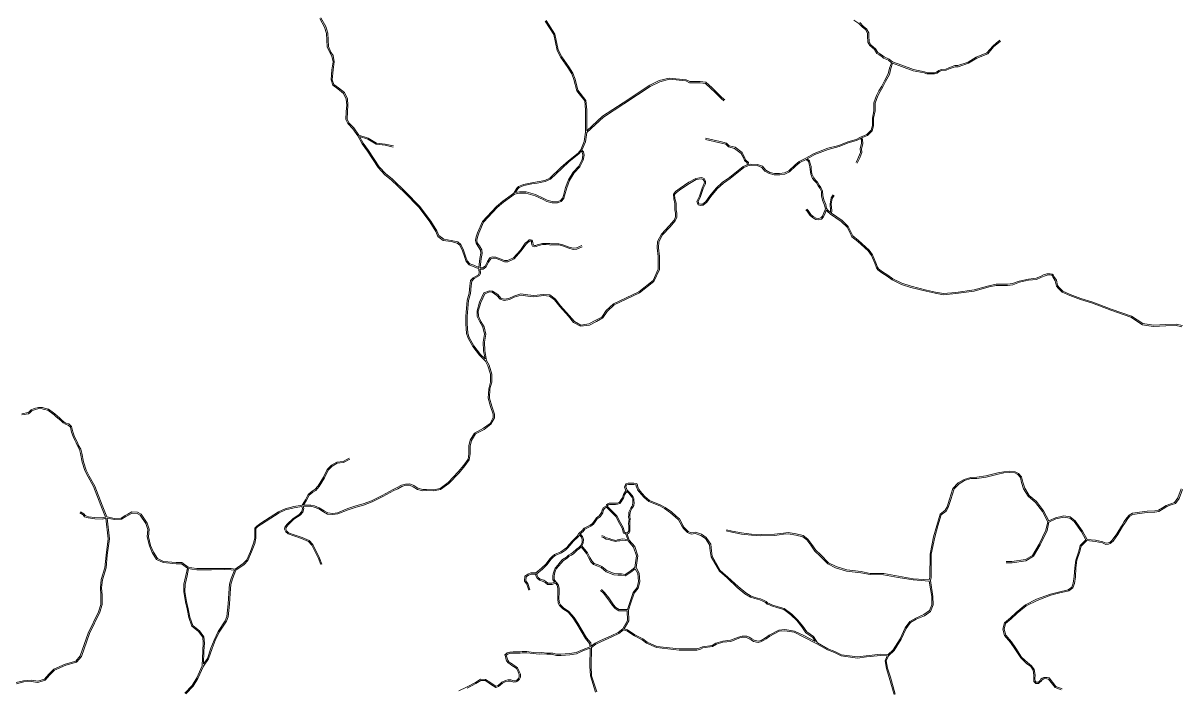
# Model space of a CAD drawing. Header units: millimetres. Extents: x 617885 to 663705, y 7172943 to 7234736.
# Drawn here: x 630747 to 636424, y 7226351 to 7229615 of the extents above; entities that cross this region are included whole.
import ezdxf

# ---------------------------------------------------------------- set-up
doc = ezdxf.new("R2010")
doc.units = ezdxf.units.MM
doc.layers.add('VIAS', color=7, linetype='Continuous', lineweight=5)

msp = doc.modelspace()

# ---------------------------------------------------------------- linework, layer by layer
at = {"layer": 'VIAS', "color": 253}
for points in [[(632350.2, 7227473.9), (632319.4, 7227456.6), (632288.3, 7227453.7), (632263.7, 7227439.2), (632244.5, 7227420), (632225.8, 7227382.6), (632200.1, 7227339.7), (632183.1, 7227320.3), (632168.7, 7227311.3), (632151.1, 7227297.1), (632138.5, 7227271.8), (632123.1, 7227247.6), (632159.6, 7227248.3), (632177.2, 7227244), (632200.4, 7227235.1), (632224.3, 7227219.5), (632242.2, 7227210.1), (632266.6, 7227207.6), (632290.6, 7227210.6), (632340.3, 7227230.6), (632379.2, 7227243.9), (632416, 7227253.9), (632457.6, 7227269.3), (632508.9, 7227295.6), (632544.9, 7227315.1), (632563.4, 7227325.2), (632583.5, 7227334.1), (632603.4, 7227345.4), (632623.8, 7227351.2), (632644.5, 7227351.7), (632664.2, 7227343.7), (632685, 7227331), (632708.7, 7227324.4), (632726.8, 7227325.2), (632760.4, 7227323.4), (632793.3, 7227330.3), (632832.6, 7227358.5), (632882.4, 7227410.9), (632910.6, 7227444), (632931.1, 7227472.9), (632934.8, 7227500), (632934.8, 7227538.9), (632941.3, 7227567.7), (632963, 7227601.9), (633006.2, 7227625.1), (633038.6, 7227648.7), (633054.4, 7227678.6), (633054.4, 7227693.9), (633041, 7227732.3), (633030.2, 7227772.7), (633032, 7227819.7), (633041.1, 7227852.2), (633041.1, 7227890.9), (633028.6, 7227932.6), (633016.2, 7227955.2), (632987.6, 7227984), (632954, 7228026.6), (632930.9, 7228067.9), (632923.1, 7228090.7), (632920.3, 7228139), (632920.3, 7228173.9), (632927.1, 7228254.1), (632936.3, 7228288.4), (632939.9, 7228325.5), (632943.1, 7228351), (632956.3, 7228364.8), (632981.7, 7228379.3), (632985.6, 7228386.5), (632983.6, 7228407.5), (632977, 7228411.4), (632956.6, 7228420.3), (632935.4, 7228427.8), (632921.8, 7228445), (632913.1, 7228469.2), (632903, 7228497.3), (632890.4, 7228524.2), (632877.3, 7228535.1), (632847.1, 7228541.7), (632809.1, 7228548.1), (632783.1, 7228567.6), (632772.1, 7228592.4), (632743.2, 7228639), (632688.5, 7228711.4), (632621.1, 7228781.3), (632553.7, 7228846.1), (632523, 7228870.4), (632489.5, 7228905.1), (632437.1, 7228985.6), (632410.3, 7229022.6), (632389.8, 7229060.9), (632365.9, 7229096.2), (632340.2, 7229121.9), (632331.3, 7229141.9), (632332.4, 7229180.8), (632335.4, 7229212.7), (632332.4, 7229241.9), (632318.9, 7229269.9), (632291.4, 7229291.5), (632267.6, 7229310.1), (632258.1, 7229335.6), (632262.1, 7229385.5), (632268.1, 7229425.2), (632262.3, 7229453.2), (632252.4, 7229470), (632239.1, 7229498.7), (632236.3, 7229563.9), (632226.8, 7229595.1), (632203.1, 7229637.2)], [(632208.2, 7229640.4), (632232.3, 7229597.5), (632242.3, 7229565), (632245, 7229500.2), (632257.7, 7229472.8), (632268, 7229455.4), (632274.2, 7229425.3), (632268.1, 7229384.8), (632264.2, 7229336.4), (632272.7, 7229313.8), (632295.1, 7229296.3), (632323.7, 7229273.8), (632338.3, 7229243.6), (632341.4, 7229212.7), (632338.4, 7229180.4), (632337.4, 7229143.1), (632345.2, 7229125.3), (632370.5, 7229100), (632394.3, 7229065), (632440.8, 7229049.9), (632481.4, 7229025.8), (632524.3, 7229020.8), (632564, 7229011.8)], [(632562.6, 7229006), (632523.3, 7229014.9), (632479.4, 7229020), (632438.4, 7229044.4), (632398.6, 7229057.3), (632415.4, 7229025.8), (632442.1, 7228989), (632494.2, 7228908.9), (632527.1, 7228874.8), (632557.6, 7228850.6), (632625.4, 7228785.5), (632693.1, 7228715.3), (632748.1, 7228642.4), (632777.4, 7228595.2), (632787.9, 7228571.4), (632811.6, 7228553.7), (632848.2, 7228547.6), (632880, 7228540.7), (632895.2, 7228527.9), (632908.6, 7228499.6), (632918.8, 7228471.2), (632927.1, 7228448), (632939, 7228432.9), (632958.8, 7228425.9), (632979.7, 7228416.7), (632983.9, 7228414.3), (632985.5, 7228430.2), (632988.4, 7228459.8), (632993.8, 7228484.6), (632992.1, 7228499.6), (632981.1, 7228517.5), (632970, 7228533.5), (632967.4, 7228549.7), (632971.2, 7228564.7), (632977.6, 7228585), (633002.1, 7228641.5), (633069.6, 7228713.7), (633100.9, 7228740.3), (633141.5, 7228769.7), (633154.6, 7228780.5), (633169.8, 7228804.5), (633178.5, 7228812.7), (633203.6, 7228822.9), (633243, 7228831.2), (633269.7, 7228835.3), (633307.1, 7228842.7), (633332.2, 7228853.7), (633386.1, 7228905.1), (633423, 7228939.3), (633470.4, 7228976.9), (633483.7, 7228992.7), (633501.1, 7229034.3), (633507.6, 7229079.5), (633507.9, 7229145.1), (633507.9, 7229188.6), (633503.5, 7229233), (633476.4, 7229267.2), (633464.4, 7229282.8), (633450, 7229338.6), (633440.3, 7229365.7), (633419.8, 7229396.1), (633386, 7229445.6), (633367.8, 7229480.9), (633351, 7229558.2), (633309.6, 7229625.2)], [(633314.9, 7229628.1), (633356.6, 7229560.5), (633373.5, 7229482.9), (633391.2, 7229448.7), (633424.8, 7229399.4), (633445.7, 7229368.5), (633455.7, 7229340.3), (633469.9, 7229285.5), (633481.1, 7229270.8), (633509.3, 7229235.4), (633513.9, 7229188.9), (633513.9, 7229145), (633513.6, 7229086.1), (633591.4, 7229157.7), (633691.7, 7229223.5), (633822.3, 7229309.4), (633869.3, 7229332.9), (633918.6, 7229345.2), (634001.3, 7229337), (634018.6, 7229328), (634070.7, 7229328), (634098.1, 7229324.8), (634127.1, 7229298.9), (634148.4, 7229277.6), (634176.6, 7229249.5), (634190.6, 7229238.5)], [(634096.9, 7229049.4), (634168.5, 7229033.1), (634182, 7229029.5), (634199.1, 7229025.1), (634212.5, 7229012.4), (634241.4, 7229005.3), (634275.8, 7228979.1), (634288, 7228957.4), (634293.1, 7228943.7), (634306.6, 7228930.5), (634306.1, 7228920.7), (634319.2, 7228922.9), (634351.8, 7228921.1), (634376.3, 7228911.6), (634392, 7228892.2), (634411.1, 7228882.1), (634434.1, 7228876.3), (634460, 7228876.3), (634483.7, 7228879.5), (634504.9, 7228890.1), (634535.6, 7228918.6), (634556.5, 7228934.7), (634589.2, 7228951.4), (634630.3, 7228975.2), (634697, 7229000.4), (634749.8, 7229014), (634795.2, 7229032.5), (634835.2, 7229043.8), (634856.6, 7229055), (634856.8, 7229055.1), (634888.4, 7229068), (634909, 7229089.5), (634915.3, 7229111.8), (634915.3, 7229148.2), (634922.8, 7229184.8), (634922.8, 7229223.5), (634936.2, 7229259.8), (634947.5, 7229281.6), (634961, 7229305.2), (634974.3, 7229331.7), (634993.2, 7229365.3), (634999.7, 7229393.2), (635008.3, 7229420.4), (634993.6, 7229433), (634969.4, 7229443.4), (634961.7, 7229450.5), (634948.2, 7229459.5), (634937.2, 7229466.2), (634925.6, 7229484.8), (634902, 7229505), (634893.7, 7229521.6), (634891.1, 7229552.2), (634891.1, 7229565.8), (634881.3, 7229582.8), (634867.3, 7229594.3), (634849.3, 7229613.6), (634823.8, 7229628.9)], [(634853.1, 7229618.3), (634871.4, 7229598.7), (634886, 7229586.7), (634897.1, 7229567.4), (634897.1, 7229552.5), (634899.6, 7229523.3), (634906.9, 7229508.8), (634930.2, 7229488.8), (634941.6, 7229470.6), (634951.4, 7229464.6), (634965.4, 7229455.2), (634972.7, 7229448.5), (634996.8, 7229438.2), (635013.3, 7229424), (635060, 7229407.6), (635117.8, 7229387), (635170.8, 7229376.2), (635183.8, 7229371.4), (635219.3, 7229371.4), (635229.9, 7229374.4), (635240.6, 7229382.6), (635254.6, 7229387.9), (635275.4, 7229389.5), (635290.7, 7229395.2), (635320.3, 7229407), (635335.2, 7229406.2), (635384.8, 7229423.1), (635424.7, 7229448), (635477.6, 7229469.5), (635505.7, 7229502.4), (635522.5, 7229515.9), (635540.9, 7229530.9)], [(634841.2, 7228927.1), (634853.4, 7228954.1), (634862.9, 7228979.1), (634861.9, 7228997.9), (634868.4, 7229022.7), (634867.5, 7229043.2), (634862.5, 7229050.9), (634891.8, 7229062.9), (634914.4, 7229086.4), (634921.3, 7229111), (634921.3, 7229147.6), (634928.8, 7229184.2), (634928.8, 7229222.4), (634941.7, 7229257.4), (634952.8, 7229278.7), (634966.3, 7229302.4), (634979.6, 7229328.9), (634998.8, 7229363.1), (635005.5, 7229391.6), (635013.7, 7229417.5), (635058, 7229402), (635116.1, 7229381.2), (635169.1, 7229370.5), (635182.7, 7229365.4), (635220.1, 7229365.4), (635232.7, 7229369), (635243.5, 7229377.3), (635256, 7229382), (635276.7, 7229383.6), (635292.8, 7229389.6), (635321.2, 7229400.9), (635336.1, 7229400.1), (635387.3, 7229417.6), (635427.4, 7229442.6), (635481.2, 7229464.5), (635509.9, 7229498.1), (635526.3, 7229511.3), (635544.7, 7229526.3)], [(634186.9, 7229233.8), (634172.6, 7229245), (634144.2, 7229273.4), (634123, 7229294.5), (634095.5, 7229319.1), (634070.3, 7229322), (634017.2, 7229322), (633999.5, 7229331.1), (633919, 7229339.1), (633871.3, 7229327.2), (633825.3, 7229304.2), (633695, 7229218.5), (633595.1, 7229152.9), (633513.4, 7229077.8), (633506.9, 7229032.7), (633489.7, 7228991.7), (633496.7, 7228983.6), (633500.6, 7228966.4), (633496, 7228941.5), (633479.7, 7228909.6), (633451.5, 7228879.9), (633428.6, 7228842.1), (633415, 7228805.7), (633404.4, 7228767), (633401.3, 7228754.3), (633388.3, 7228738.8), (633369.8, 7228732), (633343, 7228732.6), (633317, 7228739.1), (633300.1, 7228749), (633260.2, 7228767.2), (633214.8, 7228779.7), (633183.3, 7228780.2), (633158.2, 7228775.7), (633145.2, 7228765), (633104.6, 7228735.5), (633073.7, 7228709.4), (633007.2, 7228638.2), (632983.2, 7228582.9), (632977, 7228563.1), (632973.6, 7228549.4), (632975.7, 7228535.8), (632986.2, 7228520.7), (632997.9, 7228501.6), (632999.8, 7228484.3), (632994.4, 7228458.9), (632991.4, 7228429.6), (632989.7, 7228412.5), (633002.3, 7228413), (633013.9, 7228420.8), (633025.7, 7228443.6), (633038.4, 7228461.9), (633050.7, 7228467.1), (633067.2, 7228465.8), (633088.5, 7228457.7), (633110, 7228448.4), (633124.1, 7228448.4), (633153.2, 7228461.9), (633187.5, 7228500.1), (633211.7, 7228533.7), (633222.1, 7228543), (633231, 7228549.9), (633236.5, 7228551.2), (633243.9, 7228549.3), (633247.2, 7228544), (633248.2, 7228536.5), (633249.5, 7228528.6), (633251.6, 7228524.2), (633256.2, 7228522.5), (633263.4, 7228523.3), (633270.6, 7228526.4), (633282.9, 7228530.2), (633295.8, 7228533.1), (633314.2, 7228533.1), (633331.8, 7228532.1), (633337.2, 7228530.3), (633376.4, 7228531.6), (633396.2, 7228526.1), (633427.2, 7228515.1), (633447.4, 7228509.2), (633463, 7228510.7), (633489.1, 7228522.4)], [(634095.6, 7229043.6), (634167.1, 7229027.3), (634180.5, 7229023.7), (634196.1, 7229019.7), (634209.6, 7229006.9), (634238.8, 7228999.8), (634271.1, 7228975.1), (634282.5, 7228954.9), (634288, 7228940.4), (634300.5, 7228928.1), (634300, 7228919), (634281.3, 7228910.4), (634213.8, 7228856.2), (634180.2, 7228833.2), (634148.6, 7228804.7), (634117.2, 7228767.4), (634098.5, 7228739.4), (634082, 7228726.1), (634072.8, 7228725.6), (634064.1, 7228728), (634059.9, 7228738.4), (634071.8, 7228762.7), (634084.7, 7228802.6), (634096.1, 7228825.4), (634096.7, 7228839.3), (634089.2, 7228851.6), (634075.8, 7228856.3), (634048.9, 7228852.6), (634013.6, 7228833.2), (633972.2, 7228804.5), (633949, 7228788.1), (633938.5, 7228774.5), (633940.5, 7228752.2), (633946.2, 7228729.5), (633946.2, 7228697.3), (633949, 7228681.2), (633949, 7228664), (633941.8, 7228647.9), (633917.4, 7228618.8), (633880.1, 7228578.7), (633860.6, 7228542.6), (633858.7, 7228511.3), (633864, 7228468.2), (633864, 7228406.4), (633838.5, 7228350.3), (633769.7, 7228295.4), (633644.4, 7228236.3), (633608.4, 7228203), (633587.9, 7228171.6), (633558.2, 7228155.4), (633524.1, 7228137.7), (633484.2, 7228132.3), (633452.4, 7228149.5), (633427.8, 7228179.5), (633385, 7228226.4), (633359.9, 7228259.8), (633332.7, 7228279.9), (633301.1, 7228282.8), (633254.1, 7228277.2), (633224.1, 7228280), (633190.4, 7228285.6), (633154.9, 7228274.3), (633131.6, 7228263.3), (633107.9, 7228259.4), (633091.4, 7228264.4), (633076.5, 7228282), (633050.6, 7228299.2), (633035.4, 7228300.8), (633008.7, 7228290.4), (632987.4, 7228244.9), (632974.7, 7228201.4), (632976.2, 7228174.1), (632988.9, 7228147.2), (633003.9, 7228121.2), (633012, 7228087.7), (633005.1, 7228048), (633006.5, 7228006), (633014, 7227966), (632992.1, 7227988), (632959, 7228029.9), (632936.4, 7228070.4), (632929, 7228091.9), (632926.3, 7228139.2), (632926.3, 7228173.7), (632933, 7228253), (632942.2, 7228287.3), (632945.9, 7228324.8), (632948.8, 7228348.3), (632960.1, 7228360.1), (632986.2, 7228375), (632991.8, 7228385.3), (632989.7, 7228406.4), (633004.3, 7228407.1), (633018.5, 7228416.7), (633030.9, 7228440.5), (633042.3, 7228457.1), (633051.7, 7228461), (633065.9, 7228459.9), (633086.2, 7228452.2), (633108.8, 7228442.4), (633125.5, 7228442.4), (633156.8, 7228457), (633192.2, 7228496.4), (633216.2, 7228529.7), (633225.9, 7228538.4), (633233.6, 7228544.4), (633236.4, 7228545), (633240.1, 7228544.1), (633241.4, 7228542), (633242.3, 7228535.6), (633243.8, 7228526.9), (633247.2, 7228519.3), (633255.5, 7228516.4), (633265, 7228517.4), (633272.6, 7228520.8), (633284.4, 7228524.4), (633296.4, 7228527.1), (633314, 7228527.1), (633330.7, 7228526.2), (633336.3, 7228524.3), (633375.7, 7228525.6), (633394.3, 7228520.4), (633425.3, 7228509.4), (633446.8, 7228503.1), (633464.6, 7228504.8), (633491.5, 7228516.9)], [(634835.7, 7228929.6), (634847.9, 7228956.4), (634856.8, 7228980), (634855.9, 7228998.5), (634862.3, 7229023.3), (634861.6, 7229041.3), (634856.9, 7229048.4), (634837.4, 7229038.2), (634797.1, 7229026.8), (634751.7, 7229008.3), (634698.9, 7228994.6), (634632.9, 7228969.8), (634595.6, 7228948.2), (634606.2, 7228938), (634610.5, 7228924.6), (634614.9, 7228910.1), (634615.5, 7228896.9), (634618.6, 7228874.2), (634627.2, 7228855.5), (634635.4, 7228843.5), (634645.3, 7228833.7), (634654.3, 7228818.5), (634661.8, 7228807.3), (634671, 7228789.3), (634671.5, 7228767.6), (634676.5, 7228747.2), (634686.8, 7228723.4), (634690.4, 7228703.9), (634699, 7228694), (634709.5, 7228685.6), (634710.2, 7228693.7), (634707.4, 7228727.8), (634712.7, 7228756.7), (634722.8, 7228771.7)], [(634593.3, 7228701.9), (634600.6, 7228695.2), (634613.1, 7228675.2), (634624.6, 7228664.6), (634639.2, 7228657), (634650.7, 7228654.9), (634661.8, 7228658.2), (634670.6, 7228667.5), (634677.4, 7228683.2), (634684.5, 7228702.8), (634681, 7228721.7), (634670.8, 7228745.3), (634665.5, 7228766.8), (634665.1, 7228787.8), (634656.6, 7228804.3), (634649.2, 7228815.3), (634640.5, 7228830), (634630.8, 7228839.7), (634622, 7228852.5), (634612.8, 7228872.5), (634609.5, 7228896.4), (634608.9, 7228909.1), (634604.7, 7228922.8), (634600.9, 7228934.8), (634590.1, 7228945.1), (634559.8, 7228929.6), (634539.5, 7228914), (634508.4, 7228885.1), (634485.4, 7228873.7), (634460.4, 7228870.3), (634433.4, 7228870.3), (634408.9, 7228876.5), (634388.1, 7228887.4), (634372.6, 7228906.6), (634350.5, 7228915.2), (634319.5, 7228916.8), (634303.7, 7228914.2), (634284.5, 7228905.2), (634217.4, 7228851.4), (634183.9, 7228828.5), (634153, 7228800.5), (634122, 7228763.7), (634103, 7228735.3), (634084.2, 7228720.3), (634072.2, 7228719.6), (634059.7, 7228723.1), (634053.3, 7228738.6), (634066.2, 7228764.9), (634079.1, 7228804.9), (634090.1, 7228826.9), (634090.7, 7228837.7), (634085.2, 7228846.6), (634075.1, 7228850.1), (634050.8, 7228846.8), (634016.8, 7228828.1), (633975.6, 7228799.6), (633953.2, 7228783.7), (633944.6, 7228772.7), (633946.4, 7228753.2), (633952.2, 7228730.2), (633952.2, 7228697.8), (633955, 7228681.7), (633955, 7228662.7), (633947, 7228644.7), (633921.9, 7228614.8), (633885.1, 7228575.2), (633866.5, 7228540.9), (633864.7, 7228511.5), (633870, 7228468.5), (633870, 7228405.1), (633843.3, 7228346.5), (633772.9, 7228290.3), (633647.8, 7228231.2), (633613, 7228199.1), (633592.1, 7228167), (633561, 7228150.1), (633526, 7228131.9), (633483, 7228126.1), (633448.5, 7228144.8), (633423.3, 7228175.6), (633380.4, 7228222.6), (633355.7, 7228255.5), (633330.4, 7228274.1), (633301.2, 7228276.7), (633254.2, 7228271.2), (633223.4, 7228274), (633190.8, 7228279.4), (633157.1, 7228268.7), (633133.4, 7228257.5), (633107.4, 7228253.2), (633088, 7228259.2), (633072.5, 7228277.5), (633048.6, 7228293.4), (633036.2, 7228294.7), (633013.1, 7228285.7), (632993, 7228242.8), (632980.8, 7228200.7), (632982.1, 7228175.6), (632994.2, 7228150), (633009.6, 7228123.5), (633018.1, 7228087.9), (633011.1, 7228047.6), (633012.5, 7228006.7), (633021.5, 7227958.1), (633034.2, 7227934.9), (633047.1, 7227891.8), (633047.1, 7227851.3), (633037.9, 7227818.8), (633036.2, 7227773.4), (633046.7, 7227734.1), (633060.4, 7227695), (633060.4, 7227677.1), (633043.2, 7227644.7), (633009.4, 7227620), (632967.2, 7227597.4), (632946.9, 7227565.4), (632940.8, 7227538.2), (632940.8, 7227499.6), (632936.8, 7227470.7), (632915.3, 7227440.4), (632886.9, 7227406.8), (632836.5, 7227354), (632795.8, 7227324.7), (632760.9, 7227317.4), (632726.8, 7227319.1), (632708, 7227318.3), (632682.6, 7227325.4), (632661.5, 7227338.3), (632643.4, 7227345.6), (632624.7, 7227345.3), (632605.8, 7227339.8), (632586.2, 7227328.7), (632566, 7227319.8), (632511.7, 7227290.3), (632460.1, 7227263.8), (632417.9, 7227248.2), (632380.9, 7227238.2), (632342.4, 7227225), (632292.1, 7227204.7), (632266.6, 7227201.5), (632240.4, 7227204.2), (632221.2, 7227214.3), (632197.6, 7227229.7), (632175.4, 7227238.3), (632159, 7227242.3), (632121.5, 7227241.6), (632124.2, 7227231.3), (632120.2, 7227214.1), (632105.9, 7227197.9), (632076.2, 7227178.2), (632047.4, 7227150.5), (632037.5, 7227137.3), (632036.5, 7227130.2), (632041.2, 7227120.4), (632050.2, 7227111.9), (632077.7, 7227102.8), (632115.8, 7227089.3), (632151, 7227074.4), (632168.6, 7227054.4), (632201.7, 7226988.2), (632213.7, 7226958.3)], [(633486.3, 7228986.5), (633474.7, 7228972.6), (633426.9, 7228934.7), (633390.2, 7228900.7), (633335.5, 7228848.7), (633308.9, 7228837), (633270.7, 7228829.4), (633244, 7228825.2), (633205.3, 7228817.1), (633181.8, 7228807.6), (633174.5, 7228800.7), (633163.1, 7228782.7), (633182.8, 7228786.2), (633215.7, 7228785.7), (633262.2, 7228772.9), (633302.8, 7228754.3), (633319.3, 7228744.7), (633343.8, 7228738.6), (633368.8, 7228738), (633384.7, 7228743.9), (633395.8, 7228757.1), (633398.5, 7228768.5), (633409.3, 7228807.5), (633423.2, 7228844.8), (633446.7, 7228883.6), (633474.8, 7228913.1), (633490.3, 7228943.4), (633494.5, 7228966.2), (633491.1, 7228980.8), (633486.3, 7228986.5)], [(634727.8, 7228768.3), (634718.4, 7228754.4), (634713.4, 7228727.5), (634716.2, 7228693.7), (634715.1, 7228681.3), (634766.6, 7228645.3), (634795.6, 7228616.3), (634810.9, 7228587.2), (634818.9, 7228569.8), (634847, 7228546.9), (634899.3, 7228500.4), (634915.8, 7228477.2), (634932.7, 7228438), (634941, 7228416.2), (634945.9, 7228408), (634965.7, 7228394), (634991.4, 7228377.3), (635015.1, 7228359.5), (635060.1, 7228337.7), (635106.2, 7228322.9), (635181.2, 7228304), (635224.4, 7228293.9), (635264.5, 7228287.2), (635324.9, 7228292.7), (635414.4, 7228305), (635487.4, 7228325.4), (635523, 7228332.2), (635577.8, 7228333.1), (635602.5, 7228336), (635635.7, 7228347.9), (635680.9, 7228357.8), (635719.1, 7228362.5), (635740, 7228370.7), (635755.9, 7228378.2), (635772.2, 7228382.9), (635787.1, 7228384.1), (635797.6, 7228382.5), (635804.7, 7228377.4), (635806.4, 7228370.9), (635818.7, 7228351.9), (635824.2, 7228326.5), (635833.7, 7228314.9), (635849.9, 7228298.7), (635886.1, 7228282.3), (635938.3, 7228263.4), (635997.7, 7228244.8), (636087.2, 7228210.3), (636186.7, 7228176.6), (636243.1, 7228139.6), (636294.4, 7228130.9), (636356.1, 7228134.4), (636406, 7228136.2), (636437, 7228129.8)], [(634589.2, 7228697.6), (634595.9, 7228691.3), (634608.5, 7228671.3), (634621.2, 7228659.6), (634637.3, 7228651.3), (634651, 7228648.8), (634665, 7228652.9), (634675.7, 7228664.1), (634682.9, 7228681), (634688.7, 7228696.7), (634694.8, 7228689.7), (634710.1, 7228677.4), (634710.3, 7228677.3), (634762.7, 7228640.7), (634790.7, 7228612.6), (634805.5, 7228584.6), (634814.1, 7228566), (634843.1, 7228542.3), (634894.8, 7228496.4), (634910.6, 7228474.2), (634927.1, 7228435.8), (634935.6, 7228413.5), (634941.4, 7228403.8), (634962.3, 7228389.1), (634987.9, 7228372.4), (635012, 7228354.4), (635057.8, 7228332.1), (635104.6, 7228317.1), (635179.8, 7228298.1), (635223.2, 7228288), (635264.3, 7228281.1), (635325.5, 7228286.7), (635415.6, 7228299.1), (635488.8, 7228319.6), (635523.6, 7228326.2), (635578.2, 7228327.1), (635603.9, 7228330.1), (635637.4, 7228342.1), (635681.9, 7228351.9), (635720.6, 7228356.6), (635742.4, 7228365.2), (635758, 7228372.6), (635773.3, 7228377), (635786.9, 7228378.1), (635795.2, 7228376.8), (635799.5, 7228373.7), (635800.8, 7228368.5), (635813.1, 7228349.6), (635818.7, 7228323.8), (635829.3, 7228310.9), (635846.5, 7228293.7), (635883.8, 7228276.7), (635936.4, 7228257.7), (635995.7, 7228239.1), (636085.1, 7228204.7), (636184, 7228171.1), (636240.9, 7228133.9), (636294.1, 7228124.8), (636356.3, 7228128.4), (636405.5, 7228130.2), (636434.7, 7228124.2)], [(632347.2, 7227479.1), (632317.6, 7227462.4), (632286.4, 7227459.6), (632260, 7227444), (632239.6, 7227423.6), (632220.5, 7227385.5), (632195.2, 7227343.2), (632179.2, 7227324.9), (632165.2, 7227316.2), (632146.3, 7227300.9), (632133.2, 7227274.7), (632115.8, 7227247.3), (632075.9, 7227240.7), (632032.5, 7227230.2), (632000.2, 7227214.7), (631936.4, 7227173.7), (631912.9, 7227159.6), (631893.9, 7227145.4), (631883.5, 7227135), (631883.5, 7227086.5), (631878.2, 7227060.6), (631862.7, 7227020.4), (631845, 7226978.9), (631827.7, 7226961.6), (631787.3, 7226933.3), (631768.7, 7226936.7), (631735.4, 7226937.4), (631672.2, 7226936.7), (631633.6, 7226936), (631600.2, 7226936), (631575.2, 7226940.1), (631557.6, 7226942.8), (631525.9, 7226965.7), (631498.4, 7226965.7), (631436.3, 7226971.9), (631406.2, 7226985.4), (631386.4, 7227017.4), (631372.4, 7227049.9), (631361.6, 7227093), (631364.8, 7227129.2), (631355.1, 7227159.9), (631326.2, 7227203.2), (631308.2, 7227213.1), (631280.6, 7227214.4), (631261.1, 7227204.3), (631247.6, 7227197.6), (631228.1, 7227184.6), (631195.8, 7227182.8), (631158.3, 7227189.7), (631134.6, 7227247.7), (631098.1, 7227341.3), (631070.7, 7227390), (631056.2, 7227419.5), (631043.3, 7227460.4), (631035, 7227502.4), (631029.5, 7227523.5), (631018.7, 7227541.2), (631013.4, 7227555.6), (631005.7, 7227569.4), (630998.1, 7227587.6), (630990.6, 7227608), (630984.3, 7227633.8), (630971.7, 7227646.4), (630956.8, 7227651.1), (630946.7, 7227656.9), (630937, 7227665.8), (630926.9, 7227675.1), (630913.2, 7227685.7), (630902.5, 7227696.5), (630889.3, 7227705.7), (630878.6, 7227714.2), (630871.2, 7227719.1), (630852.4, 7227723.8), (630841.4, 7227726.9), (630823, 7227727.7), (630801, 7227722.2), (630785.6, 7227716.6), (630776.2, 7227705.6), (630771, 7227702.4), (630741, 7227696.7)], [(631028.3, 7227214.5), (631045.1, 7227204.6), (631052.2, 7227196.3), (631067.6, 7227190.6), (631099.3, 7227186.4), (631135.2, 7227185.8), (631152, 7227189.3), (631129.1, 7227245.4), (631092.7, 7227338.7), (631065.4, 7227387.2), (631050.6, 7227417.3), (631037.5, 7227458.9), (631029.1, 7227501), (631023.9, 7227521.1), (631013.3, 7227538.6), (631007.9, 7227553.1), (631000.3, 7227566.8), (630992.5, 7227585.4), (630984.8, 7227606.2), (630978.9, 7227630.8), (630968.5, 7227641.1), (630954.4, 7227645.6), (630943.1, 7227652), (630932.9, 7227661.4), (630923.1, 7227670.5), (630909.3, 7227681.2), (630898.6, 7227691.9), (630885.8, 7227700.9), (630875.1, 7227709.3), (630868.7, 7227713.5), (630850.8, 7227718), (630840.4, 7227721), (630823.6, 7227721.7), (630802.8, 7227716.5), (630789.2, 7227711.5), (630780.2, 7227701), (630773.2, 7227696.7), (630741.2, 7227690.6)], [(636431.3, 7227327.5), (636415, 7227283.8), (636398.8, 7227261.6), (636380.2, 7227255), (636357.1, 7227246.7), (636339.3, 7227234.6), (636319.9, 7227222.9), (636301.6, 7227219.5), (636263.2, 7227218.5), (636226, 7227213.5), (636191.4, 7227208.4), (636174.9, 7227198.9), (636163.9, 7227185.4), (636151.8, 7227168.2), (636137.8, 7227145.3), (636115.2, 7227107.7), (636092, 7227075.1), (636080.1, 7227064.6), (636073, 7227062.5), (636062.2, 7227061.1), (636047.1, 7227068.4), (636010.4, 7227075.6), (635968.9, 7227079.5), (635947.3, 7227119.3), (635910.5, 7227171.5), (635886, 7227189.8), (635855.4, 7227194.7), (635813.4, 7227186.3), (635780.5, 7227171), (635755.8, 7227220.3), (635720.2, 7227265.3), (635684.8, 7227295.8), (635662.9, 7227330.5), (635653.2, 7227360.1), (635647.3, 7227386.8), (635632.4, 7227403.3), (635616.8, 7227412.2), (635588.9, 7227414.9), (635560.2, 7227412.1), (635531.2, 7227405.8), (635472.1, 7227391.8), (635427.2, 7227384.9), (635398.2, 7227384.1), (635365.5, 7227374.5), (635336.8, 7227357), (635310.6, 7227330.3), (635294.1, 7227276.9), (635281.6, 7227239.5), (635272, 7227222.7), (635247.8, 7227203.6), (635231.2, 7227148.6), (635216, 7227091.9), (635198.3, 7227007.4), (635197, 7226893.8), (635194.5, 7226880.8), (635115.4, 7226886.3), (635042.8, 7226899), (634971.2, 7226911.4), (634904.4, 7226912.9), (634859.5, 7226921.6), (634790, 7226930.3), (634736.7, 7226946.1), (634699.6, 7226964.6), (634662.1, 7227003.5), (634637.6, 7227026.5), (634617.4, 7227055.4), (634598.1, 7227081.3), (634575.8, 7227098.4), (634541.4, 7227106.4), (634502.4, 7227112.9), (634478.3, 7227110.7), (634435.5, 7227105), (634368.6, 7227103.6), (634322, 7227105.7), (634273.6, 7227111.4), (634226.6, 7227120.7), (634198.8, 7227127.1)], [(635571.2, 7226970.5), (635600.3, 7226970.5), (635666.5, 7226980.9), (635701.8, 7227001.4), (635734.2, 7227055.8), (635766.9, 7227124.6), (635776, 7227166.6), (635750.7, 7227217), (635715.9, 7227261.2), (635680.2, 7227291.9), (635657.4, 7227327.9), (635647.4, 7227358.6), (635641.8, 7227383.9), (635628.6, 7227398.6), (635615, 7227406.3), (635588.9, 7227408.8), (635561.1, 7227406.1), (635532.5, 7227399.9), (635473.2, 7227385.9), (635427.8, 7227378.9), (635399.1, 7227378.1), (635368, 7227369), (635340.6, 7227352.3), (635315.9, 7227327.2), (635299.8, 7227275), (635287.1, 7227237), (635276.6, 7227218.7), (635253, 7227200), (635236.9, 7227147), (635221.9, 7227090.5), (635204.3, 7227006.7), (635203, 7226893.2), (635200, 7226877.6), (635212.3, 7226799.1), (635213.5, 7226757.7), (635200.5, 7226726), (635171.4, 7226705), (635130.7, 7226688), (635102.7, 7226671.4), (635081.7, 7226641.7), (635056.7, 7226589), (635022.3, 7226533.9), (634994.7, 7226508.1), (634983.7, 7226482.6), (634990.2, 7226447.6), (635003.7, 7226403.9), (635027.3, 7226319.7)], [(634197.4, 7227121.3), (634225.3, 7227114.8), (634272.7, 7227105.5), (634321.5, 7227099.8), (634368.5, 7227097.6), (634436, 7227099), (634479, 7227104.8), (634502.1, 7227106.9), (634540.3, 7227100.5), (634573.1, 7227092.8), (634593.8, 7227077), (634612.6, 7227051.8), (634633.1, 7227022.6), (634657.9, 7226999.2), (634696, 7226959.7), (634734.5, 7226940.5), (634788.7, 7226924.4), (634858.6, 7226915.6), (634903.8, 7226906.9), (634970.6, 7226905.4), (635041.8, 7226893.1), (635114.6, 7226880.3), (635194.4, 7226874.8), (635206.4, 7226798.6), (635207.5, 7226758.8), (635195.6, 7226729.8), (635168.4, 7226710.3), (635128, 7226693.4), (635098.5, 7226675.9), (635076.5, 7226644.8), (635051.4, 7226591.9), (635017.7, 7226537.8), (634991.1, 7226513), (634956.4, 7226515.6), (634885.3, 7226508.4), (634841.8, 7226502.2), (634764.3, 7226513.2), (634731, 7226529.9), (634696.9, 7226542.7), (634645.5, 7226572.4), (634626.7, 7226602.1), (634592.9, 7226625.9), (634573.3, 7226653.3), (634548.3, 7226685.3), (634519.3, 7226713.3), (634482.9, 7226740.6), (634452.3, 7226749), (634422.2, 7226758.3), (634408.9, 7226764.9), (634402.6, 7226767), (634394, 7226774.6), (634380.3, 7226782), (634365.6, 7226788.2), (634352.1, 7226791.6), (634340, 7226794.9), (634319.9, 7226800.8), (634293.3, 7226817.1), (634256.2, 7226848.6), (634205.7, 7226894.7), (634168.9, 7226926.9), (634129, 7226996.8), (634125.5, 7227023.6), (634122.1, 7227055.7), (634100, 7227088.3), (634076.7, 7227104.6), (634046.4, 7227115.1), (634026.3, 7227111.7), (634010.7, 7227119), (633992.2, 7227137.5), (633984.6, 7227149.4), (633968.6, 7227180.2), (633952.5, 7227194), (633928.7, 7227215.5), (633898.1, 7227235.9), (633874.2, 7227249.5), (633821.4, 7227270.9), (633797.8, 7227291), (633775.7, 7227317.3), (633768.2, 7227326.8), (633765.7, 7227332.3), (633762.3, 7227342.2), (633762, 7227347.8), (633758.7, 7227353.4), (633744.2, 7227355.2), (633727.9, 7227356), (633717.1, 7227356), (633704.7, 7227353.2), (633698.9, 7227336.9), (633705.4, 7227320.1), (633693.2, 7227300.2), (633688.2, 7227284), (633682.8, 7227275.8), (633677.3, 7227267.2), (633671.9, 7227260.5), (633663.4, 7227257.8), (633654.8, 7227257.3), (633634.5, 7227257.3), (633623.7, 7227256.8), (633617, 7227254), (633610.1, 7227250.2), (633608.4, 7227243.4), (633595.6, 7227235.6), (633588.2, 7227224.2), (633586, 7227212.4), (633574.1, 7227194.9), (633560.9, 7227185.3), (633549.5, 7227169.4), (633541.6, 7227158), (633530.4, 7227149.6), (633500.5, 7227135.4), (633490.7, 7227122.6), (633474.1, 7227109), (633473.2, 7227108), (633468.4, 7227097.6), (633442.8, 7227072.8), (633427.7, 7227055.1), (633415.3, 7227040.3), (633404.7, 7227031.4), (633386.7, 7227019.1), (633354.7, 7227005.6), (633343.4, 7226995.2), (633332.3, 7226985), (633313.9, 7226959.9), (633291.6, 7226938.4), (633264, 7226915), (633238.6, 7226915), (633224.4, 7226908.7), (633209.6, 7226898.6), (633207.7, 7226875.1), (633219, 7226860.4), (633228.8, 7226830.8)], [(633707.5, 7227110.7), (633716.8, 7227116.8), (633719.1, 7227121.6), (633719.1, 7227146.2), (633718.4, 7227156.1), (633719.2, 7227168.8), (633720.7, 7227179.6), (633718.3, 7227189.6), (633719.2, 7227201), (633720.4, 7227213.9), (633724.3, 7227223.8), (633729.6, 7227233.7), (633734.5, 7227241.8), (633737.8, 7227247.7), (633739.7, 7227261.5), (633738.7, 7227269.9), (633738.7, 7227278.5), (633735.6, 7227284.8), (633730.7, 7227292.1), (633719.2, 7227306.1), (633709.4, 7227315.1), (633698.7, 7227297.7), (633693.7, 7227281.5), (633687.8, 7227272.5), (633682.2, 7227263.7), (633675.4, 7227255.3), (633664.5, 7227251.9), (633654.9, 7227251.3), (633634.6, 7227251.3), (633625, 7227250.8), (633619.6, 7227248.6), (633615.3, 7227246.2), (633614.3, 7227242.4), (633636, 7227220.7), (633661.5, 7227195.3), (633679.4, 7227161), (633692.1, 7227137.9), (633698.5, 7227115.2), (633707.5, 7227110.7)], [(634635, 7226577.9), (634578.1, 7226607), (634533.3, 7226629.7), (634485.1, 7226637.4), (634455.3, 7226634.4), (634408.8, 7226609.2), (634390.6, 7226596.8), (634369, 7226583.7), (634354.9, 7226579.3), (634334.2, 7226584.7), (634323.1, 7226591.1), (634310.6, 7226598.8), (634299.4, 7226603.9), (634275.4, 7226604.9), (634257.6, 7226600), (634218.7, 7226584.8), (634180.6, 7226580), (634147.6, 7226570.3), (634128.7, 7226559), (634081, 7226552.3), (634069.4, 7226546.5), (634052.9, 7226541.9), (633967.5, 7226541.9), (633856.9, 7226554.4), (633809.7, 7226575.4), (633788.7, 7226590.9), (633750.1, 7226611.3), (633712.7, 7226636.3), (633697.4, 7226641), (633719.5, 7226680.5), (633718.2, 7226731.9), (633730.4, 7226768.5), (633746.3, 7226816.2), (633766.2, 7226841), (633773.9, 7226871.8), (633770.1, 7226913.7), (633755.1, 7226940.9), (633764.1, 7226999.6), (633748.8, 7227044.1), (633721.5, 7227076.2), (633711.3, 7227106), (633721.5, 7227112.7), (633725.1, 7227120.2), (633725.1, 7227146.4), (633724.4, 7227156.1), (633725.1, 7227168.1), (633726.8, 7227179.9), (633724.4, 7227190.1), (633725.2, 7227200.5), (633726.3, 7227212.5), (633729.7, 7227221.2), (633734.9, 7227230.7), (633739.7, 7227238.7), (633743.6, 7227245.7), (633745.8, 7227261.4), (633744.7, 7227270.2), (633744.7, 7227279.9), (633740.8, 7227287.8), (633735.5, 7227295.7), (633723.6, 7227310.2), (633711.2, 7227321.5), (633705.3, 7227337), (633709.2, 7227348), (633717.7, 7227350), (633727.8, 7227350), (633743.7, 7227349.2), (633755, 7227347.8), (633756.1, 7227346), (633756.4, 7227341.1), (633760.1, 7227330), (633763.1, 7227323.6), (633771, 7227313.6), (633793.6, 7227286.8), (633818.2, 7227265.7), (633871.6, 7227244.1), (633894.9, 7227230.8), (633925, 7227210.7), (633948.5, 7227189.5), (633963.9, 7227176.4), (633979.4, 7227146.4), (633987.5, 7227133.7), (634007.2, 7227114), (634025.4, 7227105.5), (634045.8, 7227108.9), (634074, 7227099.2), (634095.7, 7227084), (634116.3, 7227053.6), (634119.6, 7227022.9), (634123.2, 7226994.8), (634164.2, 7226923.1), (634201.7, 7226890.2), (634252.3, 7226844.1), (634289.8, 7226812.2), (634317.4, 7226795.3), (634338.3, 7226789.1), (634350.6, 7226785.8), (634363.6, 7226782.5), (634377.7, 7226776.6), (634390.5, 7226769.6), (634399.6, 7226761.7), (634406.6, 7226759.3), (634419.9, 7226752.7), (634450.6, 7226743.2), (634480.2, 7226735.1), (634515.4, 7226708.8), (634543.9, 7226681.3), (634568.5, 7226649.7), (634588.6, 7226621.6), (634622.3, 7226597.9), (634635, 7226577.9)], [(635846.1, 7226345.7), (635815.3, 7226357.4), (635782.6, 7226399.3), (635772.3, 7226401.2), (635757.4, 7226402.1), (635749.2, 7226397.5), (635741.8, 7226392.9), (635739.3, 7226387), (635734.2, 7226382.6), (635728.5, 7226378.4), (635719.3, 7226378.4), (635713.7, 7226384), (635712.9, 7226395.8), (635713.8, 7226413), (635709.5, 7226440.1), (635696.7, 7226459), (635676, 7226475.5), (635647.8, 7226501.3), (635619.4, 7226545), (635597.6, 7226576.3), (635569.8, 7226609.9), (635561.4, 7226639.5), (635568.3, 7226667.3), (635597.2, 7226690.4), (635625.3, 7226717), (635670.7, 7226753.6), (635723.5, 7226780), (635791.2, 7226805), (635829.5, 7226815.3), (635878.8, 7226827.2), (635899.2, 7226841.4), (635907.1, 7226863.2), (635911.5, 7226896.1), (635914.5, 7226939), (635918.9, 7226977), (635932, 7227015.6), (635940.7, 7227045.9), (635968.2, 7227073.5), (636009.5, 7227069.7), (636045.2, 7227062.7), (636061.2, 7227054.9), (636074.2, 7227056.6), (636083, 7227059.3), (636096.5, 7227071), (636120.2, 7227104.4), (636143, 7227142.2), (636156.8, 7227164.9), (636168.7, 7227181.7), (636178.8, 7227194.2), (636193.4, 7227202.7), (636226.8, 7227207.6), (636263.6, 7227212.5), (636302.2, 7227213.5), (636322, 7227217.2), (636342.6, 7227229.5), (636359.9, 7227241.3), (636382.2, 7227249.4), (636402.6, 7227256.6), (636420.4, 7227281), (636436.8, 7227325.3)], [(632208.1, 7226956), (632196.2, 7226985.8), (632163.6, 7227051), (632147.4, 7227069.4), (632113.6, 7227083.7), (632075.7, 7227097.1), (632047.1, 7227106.7), (632036.2, 7227116.9), (632030.4, 7227129.3), (632031.7, 7227139.7), (632042.9, 7227154.5), (632072.5, 7227182.9), (632101.9, 7227202.5), (632114.7, 7227216.9), (632118, 7227231.2), (632115.4, 7227241.1), (632077.1, 7227234.9), (632034.5, 7227224.5), (632003.1, 7227209.4), (631939.5, 7227168.6), (631916.3, 7227154.6), (631897.8, 7227140.8), (631889.5, 7227132.5), (631889.5, 7227085.9), (631883.9, 7227058.9), (631868.2, 7227018.1), (631850.1, 7226975.5), (631831.5, 7226957), (631790.5, 7226928.2), (631774, 7226885.7), (631765.7, 7226858.8), (631763, 7226815.7), (631759.4, 7226762.3), (631752.5, 7226699.6), (631744.4, 7226677.4), (631709.2, 7226624.1), (631690, 7226582.4), (631674.2, 7226544.1), (631657.1, 7226492.8), (631631.5, 7226456.8), (631604.5, 7226397.3), (631582.3, 7226359.1), (631546.2, 7226321.4)], [(633587.8, 7227098.2), (633598.3, 7227093.7), (633610.6, 7227087.2), (633623.6, 7227084.3), (633637, 7227079.8), (633655.9, 7227074.9), (633664.3, 7227077.7), (633674, 7227078.4), (633686.8, 7227082.2), (633714.4, 7227078.4), (633705.3, 7227105.1), (633693.4, 7227111), (633686.5, 7227135.6), (633674.1, 7227158.2), (633656.6, 7227191.7), (633631.8, 7227216.5), (633610.6, 7227237.7), (633599.9, 7227231.2), (633593.9, 7227221.9), (633591.7, 7227210.1), (633578.5, 7227190.7), (633565.2, 7227181.1), (633554.4, 7227166), (633546, 7227153.8), (633533.6, 7227144.5), (633504.4, 7227130.6), (633495, 7227118.4), (633480.4, 7227106.5), (633492.8, 7227094.1), (633497.4, 7227079.5), (633496.5, 7227063.3), (633489.5, 7227047.8), (633517, 7227013.1), (633528.8, 7226990.3), (633537.8, 7226974), (633550.4, 7226961.3), (633570, 7226954), (633587.1, 7226946.3), (633612.2, 7226926.3), (633648.1, 7226911.6), (633666.8, 7226910.8), (633683.8, 7226909.9), (633701.2, 7226906.8), (633726.8, 7226923.6), (633749.2, 7226942), (633757.9, 7226999), (633743.5, 7227041.1), (633717.3, 7227071.9), (633687.3, 7227076.1), (633675.1, 7227072.5), (633665.5, 7227071.8), (633656.2, 7227068.7), (633635.3, 7227074.1), (633622, 7227078.5), (633608.5, 7227081.5), (633595.7, 7227088.3), (633585.5, 7227092.6)], [(631025.2, 7227209.4), (631041.2, 7227199.9), (631048.7, 7227191.2), (631066.1, 7227184.8), (631098.8, 7227180.4), (631135.8, 7227179.8), (631153.5, 7227183.5), (631164.3, 7227082.1), (631154, 7227002.6), (631148.1, 7226940.7), (631130.4, 7226883.1), (631125.9, 7226841.1), (631128.8, 7226805.5), (631128.8, 7226760.3), (631117.2, 7226724), (631066.6, 7226619.3), (631027.4, 7226508), (631005.4, 7226482.5), (630953.8, 7226467.1), (630897.3, 7226442.1), (630873.9, 7226418.4), (630851.2, 7226393.4), (630819.1, 7226383.1), (630787.2, 7226388.2), (630749.1, 7226385.9), (630712.7, 7226376.2)], [(630714.2, 7226370.4), (630750.1, 7226379.9), (630786.9, 7226382.1), (630819.6, 7226377), (630854.5, 7226388.2), (630878.3, 7226414.3), (630900.7, 7226437.1), (630955.9, 7226461.5), (631008.8, 7226477.3), (631032.7, 7226504.9), (631072.2, 7226616.9), (631122.8, 7226721.7), (631134.8, 7226759.3), (631134.8, 7226805.7), (631131.9, 7226841.1), (631136.3, 7226881.9), (631154, 7226939.5), (631160, 7227001.9), (631170.4, 7227082), (631159.6, 7227183.4), (631195.4, 7227176.8), (631230, 7227178.7), (631250.6, 7227192.4), (631263.8, 7227199), (631282, 7227208.3), (631306.6, 7227207.2), (631322, 7227198.7), (631349.6, 7227157.3), (631358.7, 7227128.5), (631355.6, 7227092.5), (631366.7, 7227047.9), (631381, 7227014.6), (631402, 7226980.7), (631434.7, 7226966), (631498.1, 7226959.7), (631523.9, 7226959.7), (631553.1, 7226938.7), (631545.8, 7226902.1), (631535.9, 7226859.7), (631535.2, 7226823.4), (631543.7, 7226773.2), (631551.4, 7226738.1), (631559.9, 7226695.6), (631575, 7226653.9), (631607.6, 7226627), (631628.6, 7226599.2), (631630.6, 7226570.9), (631628.5, 7226531.8), (631625.9, 7226459), (631599.1, 7226400), (631577.4, 7226362.8), (631541.4, 7226325.1)], [(635842.3, 7226340.7), (635811.6, 7226352.4), (635779.3, 7226393.8), (635771.6, 7226395.2), (635758.8, 7226396), (635752.3, 7226392.4), (635746.6, 7226388.8), (635744.2, 7226383.3), (635737.9, 7226377.9), (635730.5, 7226372.4), (635716.8, 7226372.4), (635707.8, 7226381.4), (635706.9, 7226395.7), (635707.7, 7226412.7), (635703.8, 7226437.8), (635692.2, 7226454.8), (635672.1, 7226470.9), (635643.2, 7226497.3), (635614.4, 7226541.6), (635592.8, 7226572.7), (635564.4, 7226607), (635555.2, 7226639.4), (635563, 7226670.7), (635593.2, 7226694.9), (635621.3, 7226721.5), (635667.5, 7226758.7), (635721.1, 7226785.5), (635789.4, 7226810.7), (635828, 7226821.1), (635876.3, 7226832.8), (635894.2, 7226845.2), (635901.2, 7226864.7), (635905.6, 7226896.7), (635908.5, 7226939.5), (635913, 7226978.3), (635926.3, 7227017.3), (635935.4, 7227049), (635963.3, 7227077.2), (635942.2, 7227116.1), (635906.1, 7227167.2), (635883.6, 7227184.1), (635855.5, 7227188.6), (635815.3, 7227180.6), (635781.7, 7227164.9), (635772.6, 7227122.6), (635739.5, 7227052.9), (635706.1, 7226997), (635668.6, 7226975.2), (635600.8, 7226964.5), (635571.2, 7226964.5)], [(633476.9, 7227101.5), (633487.5, 7227090.9), (633491.3, 7227078.7), (633490.6, 7227064.8), (633483.5, 7227049.1), (633474, 7227039.6), (633463.2, 7227032.1), (633445.6, 7227015.4), (633435.1, 7227008.1), (633424.1, 7227002.2), (633413.1, 7226992.9), (633394.5, 7226980.3), (633381.6, 7226965.7), (633373.3, 7226954.8), (633358, 7226937.8), (633352.7, 7226925.5), (633348.3, 7226910.8), (633347.5, 7226899.5), (633347.5, 7226880.8), (633356.6, 7226869.3), (633342.4, 7226864), (633323.1, 7226864), (633312.9, 7226872.6), (633302.4, 7226878.8), (633285, 7226884.5), (633274.2, 7226893), (633269.7, 7226902), (633268.4, 7226910.8), (633295.6, 7226934), (633318.4, 7226955.9), (633336.8, 7226981), (633347.5, 7226990.8), (633358, 7227000.5), (633389.6, 7227013.8), (633408.3, 7227026.6), (633419.5, 7227036), (633432.2, 7227051.3), (633447.2, 7227068.7), (633473.4, 7227094.1), (633476.9, 7227101.5)], [(633580.8, 7226829), (633595.5, 7226815.6), (633616.3, 7226788.6), (633639.8, 7226755.2), (633652.6, 7226739.9), (633671.1, 7226729.3), (633712.3, 7226729.3), (633713.4, 7226682), (633690.6, 7226641.1), (633667.8, 7226622), (633633.6, 7226606.1), (633580.4, 7226582.6), (633554.5, 7226570.4), (633535.2, 7226555.6), (633532.6, 7226571.6), (633512.8, 7226596.9), (633469.2, 7226668.8), (633451.1, 7226696.5), (633426, 7226726.3), (633399.4, 7226743.4), (633383.9, 7226758), (633379.6, 7226767.5), (633376.8, 7226788.5), (633377.8, 7226820.5), (633377.8, 7226839.9), (633373.7, 7226857.9), (633363.8, 7226869.8), (633353.5, 7226882.9), (633353.5, 7226899.3), (633354.3, 7226909.7), (633358.3, 7226923.5), (633363.1, 7226934.6), (633377.9, 7226951), (633386.3, 7226961.9), (633398.5, 7226975.7), (633416.7, 7226988.1), (633427.5, 7226997.2), (633438.2, 7227003), (633449.4, 7227010.8), (633467, 7227027.5), (633477.9, 7227035), (633485.7, 7227042.9), (633511.9, 7227009.8), (633523.5, 7226987.4), (633532.9, 7226970.3), (633547.1, 7226956.2), (633567.7, 7226948.5), (633584, 7226941.1), (633609.1, 7226921), (633646.8, 7226905.6), (633666.5, 7226904.8), (633683.1, 7226904), (633702.5, 7226900.4), (633730.4, 7226918.7), (633751.1, 7226935.8), (633764.2, 7226911.9), (633767.9, 7226872.2), (633760.7, 7226843.7), (633741, 7226819.1), (633724.7, 7226770.4), (633713.1, 7226735.3), (633672.7, 7226735.3), (633656.5, 7226744.5), (633644.6, 7226758.9), (633621.1, 7226792.2), (633599.9, 7226819.7), (633584.9, 7226833.4)], [(631558.8, 7226936.6), (631551.7, 7226900.8), (631541.9, 7226859), (631541.2, 7226823.8), (631549.6, 7226774.4), (631557.3, 7226739.4), (631565.7, 7226697.2), (631580, 7226657.5), (631612, 7226631.2), (631634.5, 7226601.4), (631636.6, 7226570.9), (631634.5, 7226531.5), (631632.2, 7226468.2), (631651.7, 7226495.6), (631668.6, 7226546.2), (631684.5, 7226584.8), (631703.9, 7226627), (631739, 7226680.1), (631746.7, 7226701), (631753.4, 7226762.8), (631757, 7226816.1), (631759.8, 7226859.9), (631768.4, 7226887.7), (631783.9, 7226927.9), (631768.1, 7226930.7), (631735.4, 7226931.4), (631672.3, 7226930.7), (631633.7, 7226930), (631599.7, 7226930), (631574.2, 7226934.2), (631558.8, 7226936.6)], [(632886.1, 7226335.5), (632923.7, 7226354.8), (632966.5, 7226377.2), (632991.8, 7226393), (633015.9, 7226391.9), (633037.1, 7226379.2), (633048.4, 7226371), (633067.5, 7226359.5), (633078, 7226363), (633097.2, 7226378.2), (633114.5, 7226387.1), (633126.2, 7226390.1), (633140.8, 7226389.8), (633155.7, 7226385.3), (633164.8, 7226385.6), (633169.7, 7226388.2), (633178.9, 7226396.8), (633181.9, 7226404.9), (633181.6, 7226416.8), (633176.1, 7226428.9), (633168.9, 7226445.4), (633162.2, 7226450.3), (633154.4, 7226455.8), (633145.5, 7226461.2), (633137.6, 7226466.3), (633127.3, 7226473.3), (633120.1, 7226483.5), (633116.4, 7226495), (633114, 7226504.4), (633111, 7226513.3), (633122.9, 7226521.9), (633135.2, 7226526.6), (633151.7, 7226527.6), (633187, 7226527.6), (633196.7, 7226528.4), (633219.1, 7226528.4), (633251.1, 7226524.9), (633279.9, 7226522.3), (633292.3, 7226524), (633317.3, 7226521.4), (633335, 7226521.4), (633346.8, 7226520.5), (633365.3, 7226516.1), (633386.9, 7226516.1), (633408.1, 7226517.8), (633429.2, 7226518.7), (633461.4, 7226523.9), (633495.6, 7226538.8), (633529.7, 7226552.1), (633526.9, 7226569.1), (633507.8, 7226593.4), (633464.1, 7226665.6), (633446.3, 7226692.9), (633422, 7226721.7), (633395.6, 7226738.7), (633378.9, 7226754.4), (633373.7, 7226765.8), (633370.8, 7226788.2), (633371.8, 7226820.6), (633371.8, 7226839.2), (633368.2, 7226855.2), (633360.6, 7226864.4), (633343.5, 7226858), (633320.9, 7226858), (633309.4, 7226867.7), (633299.9, 7226873.3), (633282.1, 7226879.2), (633269.5, 7226889.1), (633263.9, 7226900.2), (633262.6, 7226909), (633239.8, 7226909), (633227.3, 7226903.5), (633215.3, 7226895.2), (633213.9, 7226876.9), (633224.3, 7226863.2), (633234.5, 7226832.7)], [(633562, 7226330.8), (633537.3, 7226410.5), (633534.7, 7226457.3), (633536, 7226548.7), (633557.6, 7226565.3), (633582.8, 7226577.1), (633636, 7226600.6), (633671.1, 7226616.9), (633693.6, 7226635.8), (633710.1, 7226630.9), (633747, 7226606.1), (633785.5, 7226585.8), (633806.7, 7226570.1), (633855.3, 7226548.5), (633967.2, 7226535.9), (634053.7, 7226535.9), (634071.6, 7226540.9), (634082.8, 7226546.5), (634130.7, 7226553.2), (634150, 7226564.8), (634181.8, 7226574.2), (634220.2, 7226578.9), (634259.5, 7226594.3), (634276.1, 7226598.9), (634298, 7226598), (634307.7, 7226593.5), (634320, 7226586), (634331.9, 7226579.1), (634355.1, 7226573), (634371.5, 7226578.2), (634393.8, 7226591.7), (634411.9, 7226604.1), (634457.1, 7226628.5), (634485, 7226631.3), (634531.5, 7226623.9), (634575.4, 7226601.6), (634642, 7226567.6), (634694.3, 7226537.3), (634728.6, 7226524.4), (634762.5, 7226507.4), (634841.8, 7226496.1), (634886, 7226502.5), (634956.4, 7226509.6), (634987.8, 7226507.2), (634977.4, 7226483.3), (634984.4, 7226446.2), (634998, 7226402.2), (635021.7, 7226317.4)], [(632926.5, 7226349.5), (632969.5, 7226372), (632993.4, 7226386.9), (633014.1, 7226386), (633033.8, 7226374.2), (633045.1, 7226366), (633066.8, 7226353), (633080.9, 7226357.6), (633100.5, 7226373.1), (633116.7, 7226381.5), (633126.9, 7226384.1), (633139.8, 7226383.8), (633154.9, 7226379.3), (633166.3, 7226379.7), (633173.2, 7226383.3), (633184, 7226393.4), (633187.9, 7226403.9), (633187.5, 7226418.2), (633181.5, 7226431.3), (633173.8, 7226449.2), (633165.7, 7226455.2), (633157.7, 7226460.8), (633148.7, 7226466.3), (633140.9, 7226471.3), (633131.6, 7226477.7), (633125.5, 7226486.2), (633122.1, 7226496.7), (633119.8, 7226506.1), (633118.1, 7226511), (633125.8, 7226516.6), (633136.5, 7226520.7), (633151.8, 7226521.6), (633187.3, 7226521.6), (633197, 7226522.4), (633218.8, 7226522.4), (633250.5, 7226518.9), (633280.1, 7226516.2), (633292.4, 7226518), (633317, 7226515.4), (633334.7, 7226515.4), (633345.9, 7226514.5), (633364.6, 7226510.1), (633387.2, 7226510.1), (633408.5, 7226511.8), (633429.8, 7226512.7), (633463.1, 7226518.1), (633497.9, 7226533.3), (633529.9, 7226545.8), (633528.7, 7226457.1), (633531.4, 7226409.4), (633556.3, 7226329)]]:
    msp.add_lwpolyline(points, dxfattribs=at)

doc.saveas('drawing.dxf')
